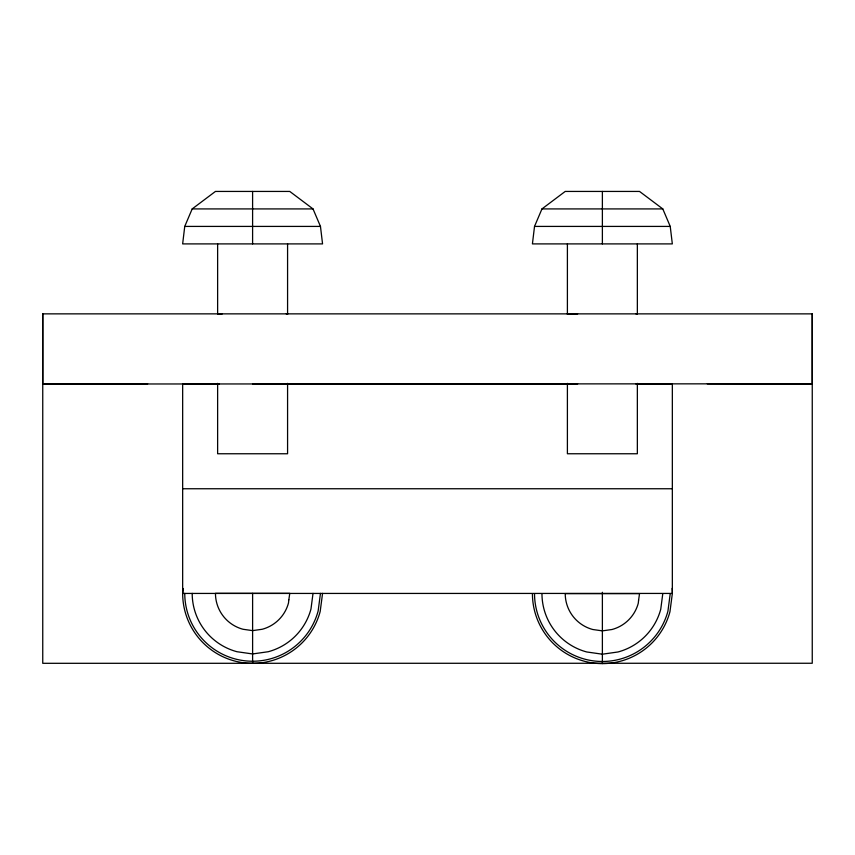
<?xml version="1.0" encoding="UTF-8"?>
<svg xmlns="http://www.w3.org/2000/svg" width="855" height="855" viewBox="0 0 855 855"><rect width="100%" height="100%" fill="white"/><g stroke="black" fill="none" stroke-linecap="round" stroke-linejoin="round"><path stroke-width="1.28" d="M42.75 313.86L42.75 663.309L812.25 663.256L812.25 313.871L42.75 313.86L42.75 384.002L812.25 383.82M184.744 226.415L182.649 243.899L322.559 243.899L320.465 226.415L313.016 208.919L289.76 191.435L215.449 191.435L192.183 208.919L184.744 226.415L320.465 226.415M534.525 226.415L532.419 243.899L672.329 243.899L670.235 226.415L662.796 208.919L639.529 191.435L565.219 191.435L541.963 208.919L534.525 226.415L670.235 226.415M183.365 588.507L182.66 593.37A69.95 69.95 0 0 0 320.187 611.475L322.57 593.37M313.026 593.37L310.974 609.006A60.416 60.416 0 0 1 268.246 651.724L252.61 653.947L236.974 651.724A60.416 60.416 0 0 1 192.193 593.37M320.465 593.37L318.156 610.93A67.855 67.855 0 0 1 184.755 593.37M662.796 593.605L660.744 609.252A60.416 60.416 0 0 1 618.026 651.97L602.38 654.193L586.744 651.97A60.416 60.416 0 0 1 541.963 593.605M670.245 593.605L667.926 611.175A67.855 67.855 0 0 1 534.525 593.605M218.816 313.871L217.63 313.871L222.311 313.86M568.586 313.871L567.399 313.871L577.638 313.86M42.75 384.002L147.68 383.82M192.183 208.919L313.016 208.919M541.963 208.919L662.796 208.919M218.688 384.066L182.66 384.066L182.66 593.434L672.34 593.434L672.34 384.066L636.312 384.066M252.61 383.959L577.659 383.852M182.66 488.75L672.34 488.75M707.32 383.82L812.25 384.002L812.25 313.871M637.349 243.899L637.349 314.298M637.349 383.371L637.349 453.759L567.399 453.759L567.399 383.371M602.38 191.435L602.38 243.899M602.38 592.28L602.38 663.566M567.399 243.899L567.399 314.298M287.579 243.899L287.579 314.298M287.579 383.371L287.579 453.759L217.63 453.759L217.63 383.371M252.599 191.435L252.599 243.899M252.61 593.37L252.61 663.32M217.63 243.899L217.63 314.298M532.43 593.605A69.95 69.95 0 0 0 669.957 611.72L672.34 593.605A69.95 69.95 0 0 0 672.148 588.4M288.83 599.815L288.498 602.978A37.16 37.16 0 0 1 262.229 629.259L252.61 630.627L242.991 629.259A37.16 37.16 0 0 1 215.46 593.37L289.77 593.37L288.83 599.815M638.61 600.06L638.279 603.224A37.16 37.16 0 0 1 611.998 629.504L602.38 630.872L592.772 629.504A37.16 37.16 0 0 1 565.23 593.605L639.54 593.605L638.61 600.06M287.579 313.86L286.393 313.86L287.579 313.86M637.349 313.86L636.163 313.86L637.349 313.86M218.827 383.97L217.64 383.97L218.827 383.97M287.59 383.959L286.404 383.959L287.59 383.959M568.596 383.852L567.41 383.863L568.596 383.863M637.36 383.852L636.173 383.852L637.36 383.852"/></g></svg>
